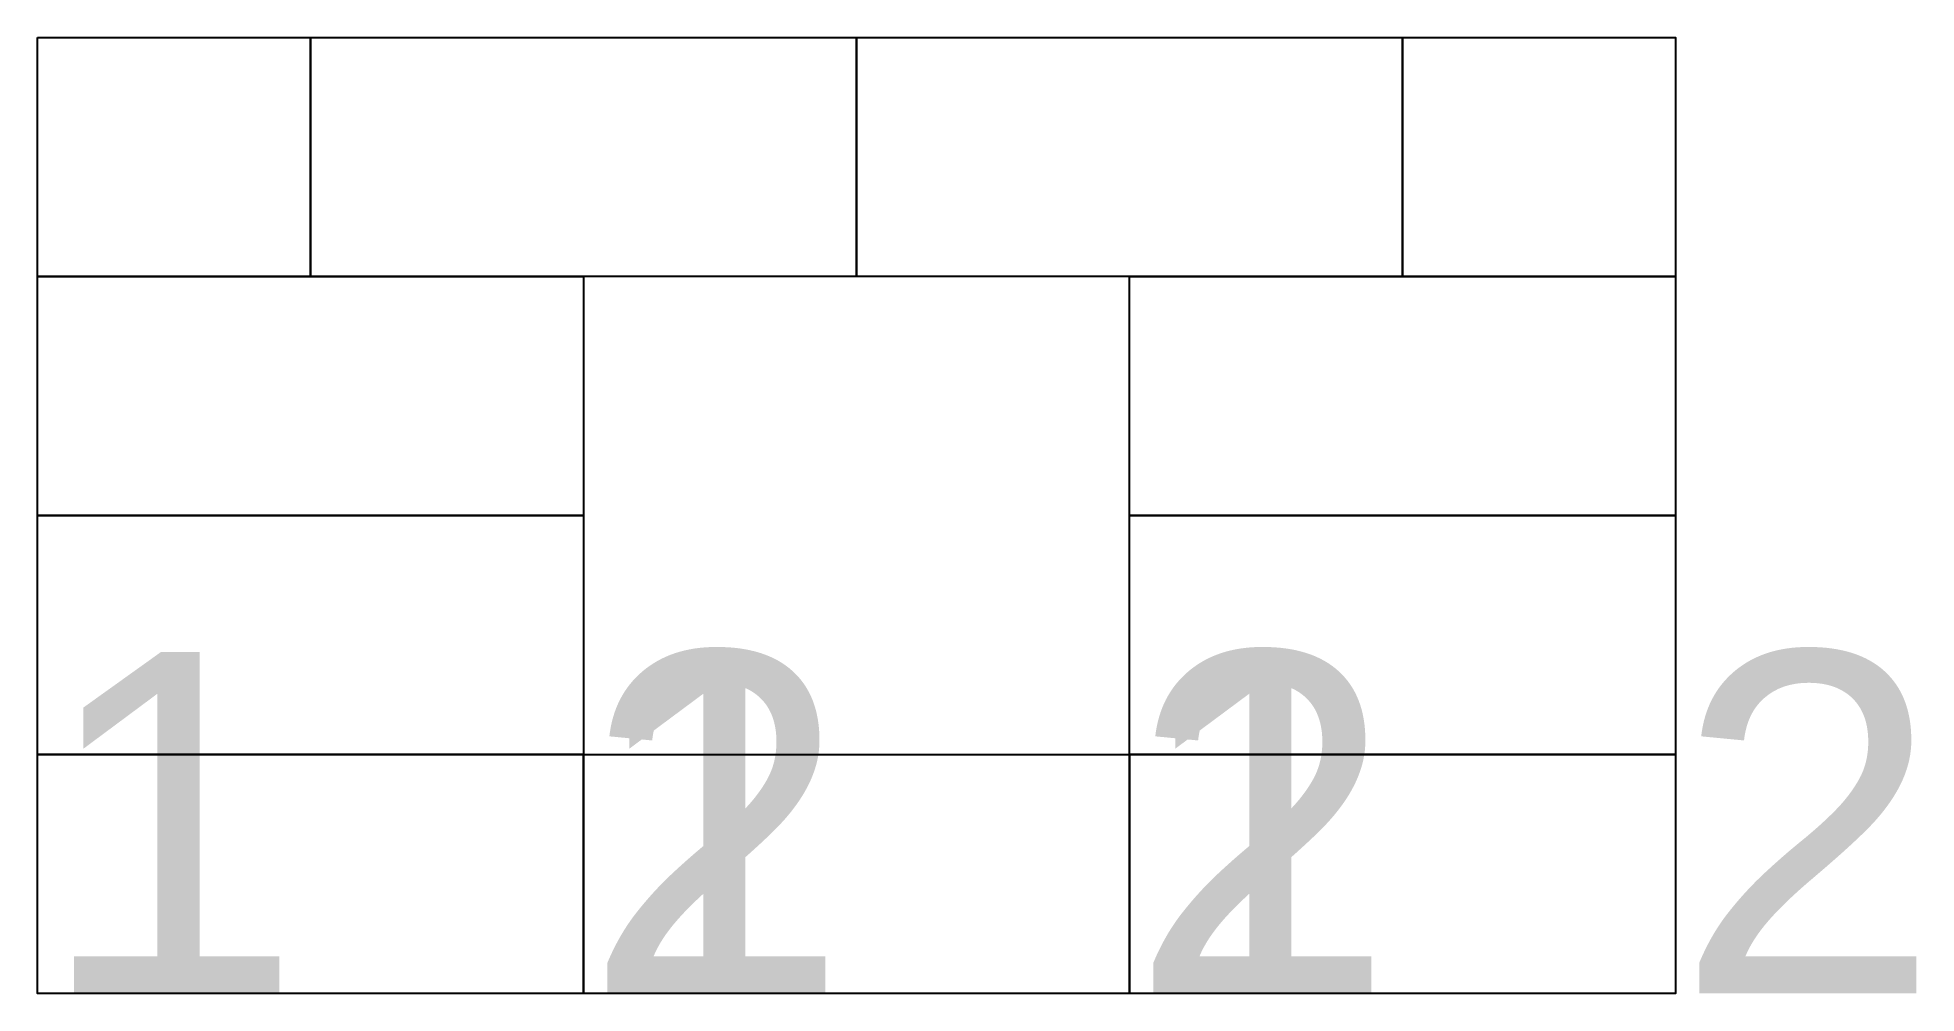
# Model space of a CAD drawing. Header units: millimetres. Extents: x 1832.5 to 1846.3, y 1327.5 to 1334.5.
import ezdxf

# ---------------------------------------------------------------- set-up
doc = ezdxf.new("R2010")
doc.units = ezdxf.units.MM
doc.styles.get("Standard").update_dxf_attribs({"font": 'arial.ttf'})

# ---------------------------------------------------------------- blocks, each defined once
blk = doc.blocks.new('block 2')
blk.add_lwpolyline([(0, 1.75), (4, 1.75), (4, 0), (0, 0)], close=True)
for tag, p in [('1', (0, 0)), ('2', (4, 0))]:
    blk.add_attdef(tag, p, '', height=2.5)

msp = doc.modelspace()

# ---------------------------------------------------------------- linework, layer by layer
for points in [[(1832.502, 1334.459), (1834.502, 1334.459), (1834.502, 1332.709), (1832.502, 1332.709)], [(1834.502, 1334.459), (1838.502, 1334.459), (1838.502, 1332.709), (1834.502, 1332.709)], [(1838.502, 1334.459), (1842.502, 1334.459), (1842.502, 1332.709), (1838.502, 1332.709)], [(1842.502, 1334.459), (1844.502, 1334.459), (1844.502, 1332.709), (1842.502, 1332.709)], [(1832.502, 1332.709), (1836.502, 1332.709), (1836.502, 1330.959), (1832.502, 1330.959)], [(1840.502, 1332.709), (1844.502, 1332.709), (1844.502, 1330.959), (1840.502, 1330.959)], [(1832.502, 1330.959), (1836.502, 1330.959), (1836.502, 1329.209), (1832.502, 1329.209)], [(1840.502, 1330.959), (1844.502, 1330.959), (1844.502, 1329.209), (1840.502, 1329.209)]]:
    msp.add_lwpolyline(points, close=True)

# ---------------------------------------------------------------- block references
for p in [(1832.502, 1327.459), (1836.502, 1327.459), (1840.502, 1327.459)]:
    msp.add_blockref('block 2', p).add_auto_attribs({'1': '1', '2': '2'})

doc.saveas('drawing.dxf')
